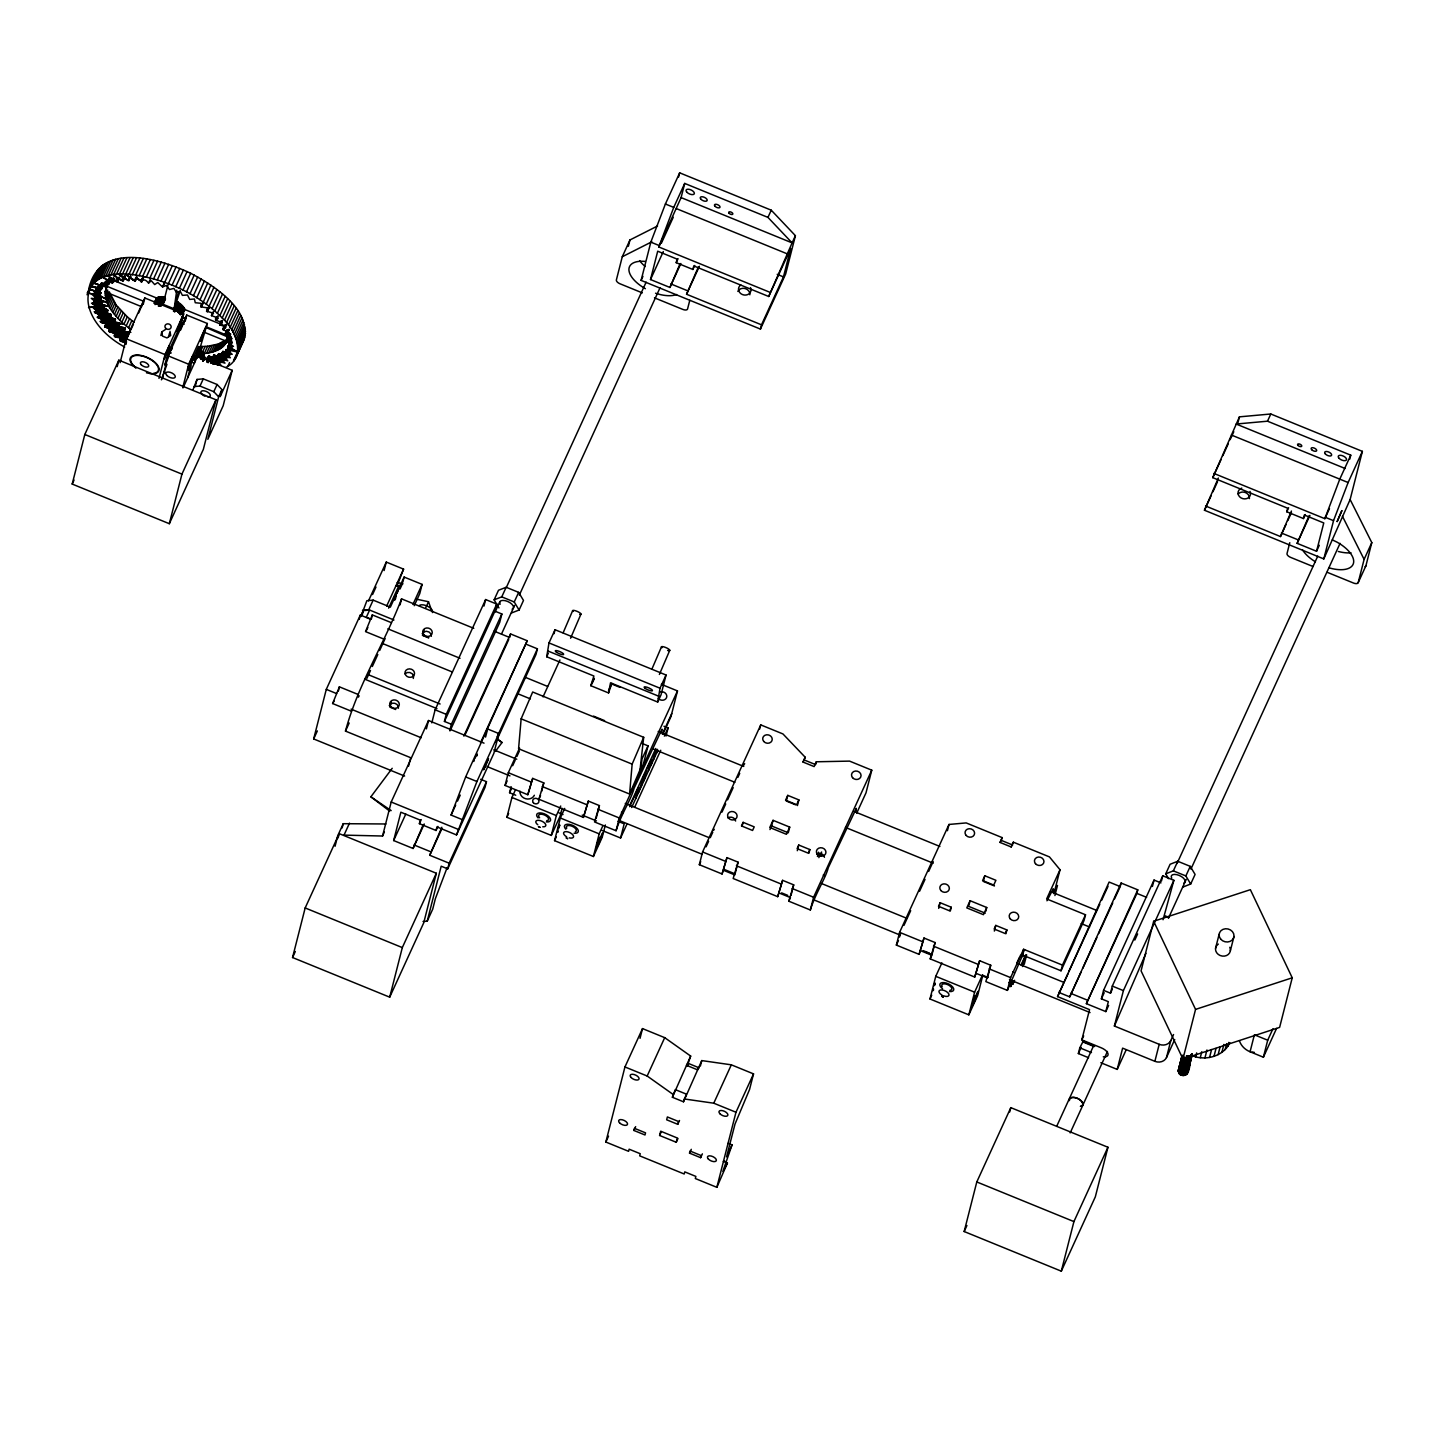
<?xml version="1.0" encoding="UTF-8"?>
<svg xmlns="http://www.w3.org/2000/svg" width="1444" height="1444" viewBox="0 0 1444 1444"><rect width="100%" height="100%" fill="white"/><g stroke="black" fill="none" stroke-linecap="round" stroke-linejoin="round"><path stroke-width="1.5" d="M133.155 279.865C136.693 281.165 135.664 275.497 141.801 281.815L143.75 277.049M133.444 324.178L130.971 329.575C117.108 319.665 95.34 298.06 110.61 280.93M181.782 317.066L181.33 321.452M205.914 327.427L228.116 337.174L228.296 333.889M225.932 367.39C246.924 357.119 235.823 329.683 222.214 317.987C200.878 296.327 172.305 282.356 142.667 276.382C73.03 261.111 73.121 318.853 124.689 347.047M240.354 345.567C258.422 313.583 214.867 286.038 190.662 273.277C160.031 258.765 99.094 240.3 88.734 289.233L99.058 291.959L101.062 287.771M138.299 279.288C142.83 283.186 143.136 276.345 148.57 283.078L150.663 278.475M126.025 344.376L126.296 342.535M648.031 745.862L642.977 765.681L639.692 772.883L643.681 737.306L532.674 692.001L521.14 718.841L518.577 748.75L629.584 794.038L641.118 767.215L641.984 759.039L648.031 745.862L641.858 743.335M629.584 794.038L632.147 764.129L643.681 737.306M228.116 337.174L228.278 335.55M590.795 685.701L593.881 676.009L546.698 656.767L548.991 642.923L555.038 629.728L666.045 675.016L661.009 694.853L657.706 702.055L610.523 682.795L608.556 692.939L590.795 685.701L594.098 678.499M657.706 702.055L660.016 688.21L666.045 675.016M105.213 292.085L108.408 282.374M1070.184 1132.89L1082.892 1105.165C1084.119 1099.299 1069.589 1093.469 1069.372 1100.635M176.782 290.136L174.146 308.835L163.046 304.305L167.991 284.847M99.943 288.042L101.08 288.764L96.604 298.764L91.261 298.33L96.495 302.626L91.514 303.204L97.127 306.706L88.517 307.518L93.21 306.958M130.862 332.409L125.772 331.777L121.386 341.362L126.494 341.975L120.592 341.289L120.051 339.394L125.195 328.203L119.094 327.084L118.679 325.622M1023.2 954.701L1022.839 956.614M339.304 687.994L339.394 686.839L332.607 703.535L351.397 711.206M372.227 616.065L372.317 614.909L365.549 631.624L384.321 639.277M477.278 754.4L476.881 755.952M661.821 731.458L662.02 729.148L634.042 788.352C631.317 799.218 621.227 813.965 616.083 830.733L594.531 821.943L599.422 805.608L588.322 801.077L583.43 817.412L538.901 799.254L543.792 782.901L532.692 778.388L527.8 794.723L505.075 785.446L508.306 772.702L519.569 748.1M856.075 810.716L856.274 808.387L828.314 867.609C825.571 878.475 815.499 893.204 810.337 909.991L788.803 901.2L793.695 884.865L782.594 880.335L777.702 896.67L733.173 878.512L738.064 862.158L726.964 857.628L722.072 873.981L699.329 864.703L702.578 851.96L760.753 724.888L782.955 733.949L805.211 757.252L803.026 762.053L814.127 766.583L816.311 761.782L849.559 761.114L871.761 770.175L866.003 792.846L856.707 813.134M933.925 985.674L934.9 982.822M1053.109 891.11L1053.308 888.782L1046.954 900.785M1184.712 1058.651L1181.138 1075.148C1192.13 1078.018 1188.683 1059.3 1192.365 1054.066M1186.571 1055.69L1182.275 1075.509L1187.401 1055.925M1183.755 1057.929L1180.109 1074.553L1181.138 1075.148L1185.65 1057.748M1187.78 1055.943L1183.484 1075.618L1188.647 1055.979M1189.008 1055.943L1184.64 1075.437L1189.459 1057.17M1183.033 1057.008L1179.261 1073.74L1180.109 1074.553L1184.585 1057.152M1190.163 1055.636L1185.704 1075.022L1191.065 1054.661M1191.174 1055.095L1186.607 1074.372L1191.932 1053.939M1183.159 1058.506L1179.261 1073.74L1178.268 1070.708L1181.661 1058.163M1191.986 1055.51L1187.69 1072.567L1191.607 1053.958M1191.986 1054.319L1187.275 1073.542L1192.221 1054.445M162.342 378.635L168.1 355.838L186.745 315.081L207.358 323.492L197.575 356.181L183.117 387.75M72.2 484.065L84.817 434.482L118.841 360.17L215.968 399.789L203.351 449.373L169.327 523.703L72.2 484.065L74.041 480.058M117.199 366.632L118.841 360.17M120.105 362.679L126.188 338.744L165.031 354.592L158.984 378.4M125.411 343.275L126.133 340.441M129.924 332.138L130.465 330.026L125.141 341.524M138.75 312.879L143.1 302.446L142.559 304.576M143.227 304.359L144.851 297.987L183.695 313.835L181.041 324.322L167.865 353.094L164.796 365.133L166.547 361.289M160.88 335.513L161.8 331.885L165.537 329.467M178.533 291.544L174.146 308.835L180.175 290.822M168.605 336.723L169.526 333.095M167.305 360.386L168.027 357.552M161.421 379.826L166.963 364.285M171.836 349.231L172.377 347.12L168.569 355.423M181.944 318.294L176.89 331.56L182.034 317.969M180.662 329.972L184.994 319.539L184.453 321.669M185.247 321.037L186.745 315.081M182.756 387.624L188.695 364.249L207.358 323.492M187.702 377.768L192.016 360.765L198.604 346.38L194.29 363.383L190.644 361.469M192.828 390.169L197.016 379.429L203.297 378.87L217.105 384.501L221.925 389.591L220.12 396.685L232.195 370.314L197.575 356.181M195.211 386.523L197.016 379.429M169.327 523.703L181.944 474.119L215.968 399.789M221.6 354.827L218.983 353.636L214.578 363.22L218.152 364.809L224.055 352.21L218.351 364.881L221.022 365.404L218.549 361.343L224.975 363.148L221.907 359.069L227.791 360.856L224.307 356.686L230.39 357.787L226.329 353.636L232.213 354.322L227.629 350.26L230.39 344.105L228.26 350.134M221.925 389.591L218.64 396.793L207.828 439.283L223.188 405.728L232.195 370.314M404.609 776.06L313.673 738.949L326.29 689.366L360.314 615.054L370.657 619.259M359.231 619.368L360.314 615.054M360.874 616.624L366.884 600.704L373.148 600.126L390.349 607.148L404.121 577.058L422.099 584.387L419.753 593.664L414.229 605.704M362.282 614.819L363.346 610.631L369.61 610.072L366.325 617.256L370.368 618.916M384.104 570.561L386.27 562.077L403.58 569.135L396.974 586.065M408.544 766.204L410.692 757.721L345.477 731.097C357.841 684.745 384.411 643.681 401.558 598.863L473.758 628.321M292.554 957.534L305.171 907.951L339.214 833.639L436.341 873.259L423.724 922.842L389.7 997.172L292.554 957.534L295.316 951.506M395.403 599.116L396.324 595.488M335.062 846.256L337.752 835.697L343.239 823.694L385.891 823.982M402.84 582.131L404.121 577.058M338.113 837.953L339.214 833.639M342.156 827.917L343.239 823.694M400.042 604.856L401.558 598.863M391.252 701.766L389.898 707.127L395.71 709.509M428.651 637.58L422.821 635.216L424.193 629.855M349.502 823.134L344.015 835.119L382.552 836.022L391.198 802.016L428.525 720.502L484.029 743.155M424.265 824.019L413.074 848.476L393.652 840.552L400.854 812.214L420.276 820.138L419.392 823.676L436.034 830.481L437.893 826.401M426.395 728.859L428.525 720.502M431.81 722.884L435.131 709.816L485.635 599.549L496.736 604.079L494.931 611.155L444.427 721.44L451.376 724.274L449.752 730.646M444.427 721.44L446.232 714.347L496.736 604.079M413.074 848.476L423.309 824.56M483.975 606.065L485.635 599.549M389.7 997.172L402.316 947.589L436.341 873.259M423.038 921.525L427.225 921.146L441.196 866.201L447.712 868.855L449.156 863.187L429.734 855.263L441.828 827.268M436.034 830.481L436.936 826.925L456.503 834.921L493.83 753.407L498.866 733.57L487.621 728.985M494.931 611.155L501.862 613.989L499.696 622.49L450.149 730.718M456.503 834.921L476.917 781.511L498.866 733.57M462.333 819.65L451.088 815.066L465.672 776.926L527.222 640.739L510.562 633.952L509.66 637.49L494.119 631.154M485.563 737.072L487.115 731.007M480.653 779.309L486.466 781.673L485.04 787.341L447.712 868.855M657.562 225.986L629.963 239.957L622.274 256.743L616.371 279.955A4.513 2.166 24.6 0 0 619.999 283.782L642.309 292.879M628.357 246.292L629.963 239.957M526.32 644.295L537.421 648.825L535.977 654.493L495.779 742.306M515.725 795.229L509.57 792.72L511.104 786.637M641.1 280.389L650.829 242.141L665.395 204.001L679.673 172.829L771.258 210.192L795.409 235.679L785.68 273.945L760.428 329.088L641.1 280.389L642.941 276.364M562.095 808.315L560.073 816.239L551.301 835.426L506.898 817.304L511.934 797.467L515.454 789.796M554.027 633.699L555.038 629.728M680.9 263.494L669.926 287.464L650.504 279.54L657.706 251.202L677.128 259.126L676.225 262.682L692.885 269.468L694.708 265.479M769.796 292.248L658.789 246.96L673.734 207.394L684.709 183.424L767.955 217.394L792.106 242.881L768.713 296.489L693.788 265.931L692.885 269.468M678.608 177.016L679.673 172.829M532.692 778.388L527.8 794.723M658.789 246.96L681.099 197.593L684.709 183.424M541.626 791.402L543.792 782.901M669.926 287.464L679.98 263.945M760.428 329.088L761.511 324.828L686.568 294.251L698.463 266.743M551.301 835.426L556.337 815.589L560.723 806.005M689.781 300.316L687.561 308.998A4.513 2.166 24.6 0 1 682.868 309.431L654.475 297.843M605.343 824.975L602.184 837.339L593.412 856.509L554.55 840.661L560.326 817.99L564.712 808.405M588.322 801.077L583.43 817.412M596.173 818.351L599.422 805.608M593.412 856.509L599.17 833.856L602.689 826.167M616.083 830.733L619.314 817.99L677.489 690.918L661.352 684.33M602.076 830.462L620.577 838.007L624.187 823.838L618.014 821.329M635.703 798.658L638.591 787.323L629.728 806.691M638.447 792.666L644.078 775.338L641.19 786.673M643.934 780.681L646.822 769.345L651.208 759.761L648.32 771.096M651.063 765.103L655.793 749.761M653.807 759.111L656.226 749.653M656.551 753.118L657.525 749.328M666.027 736.025L668.085 727.938L663.969 726.26M677.489 690.918L670.973 716.603L662.995 734.039M761.511 324.828L783.46 276.887L790.662 248.548L768.713 296.489M723.318 1161.391L727.415 1163.052L716.856 1187.329L695.322 1178.539L695.864 1176.409L684.763 1171.878L684.221 1174.008L639.692 1155.85L640.233 1153.72L629.133 1149.189L628.591 1151.319L605.848 1142.042L624.945 1066.954L642.508 1028.597L664.709 1037.658L690.665 1056.069L687.236 1066.015L687.94 1063.253L699.04 1067.784L697.542 1069.823L686.442 1065.293L687.94 1063.253M640.035 1038.344L642.508 1028.597M633.898 1130.453L634.439 1128.324L645.54 1132.854L644.999 1134.984L633.898 1130.453L635.649 1126.627M722.072 873.981L726.964 857.628M759.706 729.003L760.753 724.888M659.601 1135.471L660.684 1131.212L677.326 1138.016L676.243 1142.258L659.601 1135.471L661.352 1131.627M672.381 1097.259L675.305 1089.624L686.405 1094.155L683.481 1101.79L672.381 1097.259L690.665 1056.069M742.162 826.112L743.118 822.34L754.219 826.87L752.577 830.462L741.476 825.932L743.118 822.34M738.064 862.158L734.816 874.92L723.715 870.389M677.759 1124.316L678.481 1121.483L667.381 1116.952L666.659 1119.786L677.759 1124.316L679.51 1120.472M683.481 1101.79L701.766 1060.582L731.332 1064.824L753.533 1073.885L749.562 1089.462L735.014 1124.046L726.567 1156.879L732.054 1144.893L728.137 1143.287M700.358 1066.123L701.766 1060.582M771.619 825.986L773.045 820.318L789.706 827.105L788.262 832.773L771.619 825.986L769.959 829.578M689.528 1153.142L690.07 1151.03L701.17 1155.561L700.629 1157.673L689.528 1153.142L691.279 1149.316M797.431 805.572L798.875 799.904L787.774 795.373L786.33 801.041L795.572 804.813M777.702 896.67L782.594 880.335M816.311 761.782L815.607 764.616L804.488 760.086M797.305 850.697L798.749 845.029L809.849 849.559L808.893 853.332M716.856 1187.329L735.971 1112.241L753.533 1073.885M790.987 895.479L793.695 884.865M732.054 1144.893L722.866 1171.355L727.415 1163.052M817.43 856.472L818.513 852.213M818.892 857.646L819.975 853.386M820.517 856.238L821.6 851.996M810.337 909.991L813.586 897.247L871.761 770.175M932.391 953.166L935.098 942.553L923.998 938.022L919.106 954.358L896.363 945.098L899.612 932.337L948.997 824.452L966.18 822.918L1002.244 837.646L1000.06 842.43L1011.161 846.96L1013.345 842.177L1049.427 856.888L1060.022 869.739L1054.192 892.627M947.426 830.697L948.997 824.452M919.106 954.358L923.998 938.022M938.708 908.384L940.152 902.717L951.253 907.247L950.296 911.02M976.379 973.473L987.479 977.985L990.728 965.242L979.628 960.711L974.736 977.065L930.207 958.888L935.098 942.553M982.859 975.061L977.624 995.656L968.834 1014.843L929.99 998.995L935.748 976.324L941.903 962.895M985.783 911.272L986.739 907.5L970.079 900.695L968.653 906.363L985.295 913.168M984.808 875.768L982.606 880.551L993.707 885.082L995.909 880.298L984.808 875.768L983.364 881.436L994.465 885.966M974.736 977.065L979.628 960.711M968.834 1014.843L974.61 992.172L982.516 974.917M994.338 931.073L995.782 925.405L1006.883 929.936L1005.926 933.726M990.728 965.242L985.837 981.595L1007.37 990.385L1023.002 954.213M1007.37 990.385L1010.619 977.624L1023.597 949.268L1062.459 965.115L1061.015 970.783L1022.171 954.935L1023.597 949.268M1011.666 982.913L1010.71 986.685L1012.461 982.859M1008.742 982.48L1012.858 984.158L1013.58 981.324M1022.46 966.541L1024.392 958.996L1021.72 964.791M1024.247 964.321L1026.648 954.881M964.177 1231.533L976.794 1181.95L1010.818 1107.638L1107.945 1147.258L1095.328 1196.841L1061.304 1271.171L964.177 1231.533L966.92 1225.505M1054.914 895.551L1057.477 885.425L1053.741 893.601M1009.717 1111.952L1010.818 1107.638M1103.288 1056.809A8.411 4.043 24.6 0 0 1108.035 1053.813A8.411 4.043 24.6 0 0 1101.285 1047.821L1081.827 1039.879L1089.534 1009.645L1057.549 996.595L1109.118 882.049L1120.219 886.58L1114.606 898.836M1060.022 869.739L1046.647 898.926L1085.509 914.774L1084.065 920.442L1061.015 970.783M1058.632 992.335L1069.733 996.865L1121.122 883.042L1137.764 889.829L1136.879 893.385L1086.375 1003.67L1105.815 1011.594L1108.613 1005.457M1305.268 514.569L1303.445 518.558L1286.784 511.772L1287.687 508.216L1212.761 477.657L1239.439 416.847L1270.792 413.995L1362.378 451.358L1350.122 499.534L1323.805 558.918L1204.458 510.237L1218.357 478.018M1086.375 1003.67L1137.764 889.829M1237.815 423.218L1239.439 416.847M1120.219 886.58L1121.122 883.042M1088.577 1057.73L1078.361 1053.56L1079.805 1047.821L1083.18 1041.268L1093.198 1045.348M1105.815 1011.594L1108.324 1001.667L1101.393 998.833L1103.559 990.349L1154.045 880.064L1160.976 882.88M1103.559 990.349L1110.49 993.165L1112.295 986.09L1162.781 875.804L1173.882 880.335L1163.052 919.738M1173.557 1034.536L1170.813 1040.528A9.025 7.888 14.3 0 1 1159.207 1044.319L1114.389 1026.034L1123.396 990.62L1173.882 880.335M1152.42 886.436L1154.045 880.064M1061.304 1271.171L1073.921 1221.588L1107.945 1147.258M1161.427 881.111L1162.781 875.804M1153.666 921.272L1141.067 970.855L1182.943 1058.975L1279.619 1027.388L1292.236 977.805L1250.36 889.684L1153.666 921.272L1195.56 1009.392L1182.943 1058.975M1100.851 1062.73L1117.205 1069.408L1122.62 1048.145L1154.875 1061.322A9.025 7.888 14.3 0 0 1166.499 1057.513L1174.73 1039.536M1205.541 505.978L1280.485 536.554L1291.441 511.032M1154.875 1061.322L1159.207 1044.319M1289.781 542.691L1287.019 553.557A4.513 2.166 24.6 0 0 1290.629 557.384L1312.939 566.481M1166.499 1057.513L1170.813 1040.528M1319.293 545.272L1316.549 551.265L1297.127 543.341L1309.004 515.833M1303.445 518.558L1304.329 515.021L1323.769 522.945L1316.549 551.265M1181.752 1057.026L1178.539 1069.679L1182.167 1055.456M1182.167 1055.402L1178.304 1071.755L1182.365 1057.062M1178.647 1072.802L1183.087 1055.365M1215.541 948.347L1219.151 934.178M1213.826 473.397L1324.852 518.685L1339.779 479.137L1350.754 455.167L1267.507 421.197L1236.154 424.031L1345.104 468.488M1229.873 1042.73C1224.061 1055.275 1208.429 1060.311 1195.632 1056.864L1196.643 1052.893M1323.805 558.918L1333.534 520.67L1348.118 482.531L1362.378 451.358M1349.725 459.21L1350.754 455.167M1200.271 1057.712L1201.769 1051.755M1230.378 950.712L1233.97 936.542M1204.946 1057.91L1206.967 1049.987M1209.567 1057.459L1211.57 1049.535M1213.989 1056.376L1216.01 1048.434M1218.122 1054.661L1220.144 1046.738M1221.877 1052.387L1223.88 1044.445M1225.126 1049.589L1226.642 1043.633M1227.815 1046.34L1228.826 1042.388M1327.144 572.275L1353.497 583.033A4.513 2.166 24.6 0 0 1358.208 582.6L1364.111 559.388L1371.8 542.601L1350.122 499.534M1358.208 582.6L1365.898 565.831L1371.8 542.601M1250.071 1051.774L1254.385 1034.788L1267.706 1040.221L1263.392 1057.207L1250.071 1051.774A18.032 15.758 14.3 0 1 1239.421 1040.763M1179.08 1068.759L1181.697 1058.596M1178.268 1070.708L1182.167 1055.997M1187.618 1070.455L1191.571 1055.492M148.57 283.078L151.295 280.768L154.689 284.576L157.739 282.537L162.504 286.959L166.403 285.425L169.489 289.522L173.93 288.403L176.421 292.464L180.265 291.291L182.413 295.37L187.485 294.991L189.705 299.395L194.417 298.998L195.265 302.735L200.987 303.294L201.113 306.904L207.124 307.825L207.322 310.027L216.907 289.54M557.962 830.282L557.564 832.376L558.232 831.473M933.402 988.599L932.986 990.692L933.672 989.79M95.105 276.057L96.423 272.465M338.311 691.08L338.907 689.348M371.252 619.151L371.83 617.418M899.486 937.066L900.551 933.997M397.064 593.412L398.562 589.242M105.683 288.908L106.675 286.183L143.118 301.056M558.467 828.82L559.803 825.336M96.531 298.258L101.08 288.764L96.676 298.348L91.893 294.359L97.47 295.208L101.152 287.157L97.614 294.811M447.135 867.591L435.366 898.691L432.713 909.16L427.225 921.146M473.758 761.493L474.354 759.977M559.46 824.506L558.521 827.448L559.64 825.318M934.521 985.458L935.225 983.671M1068.777 971.812L1099.805 904.287M106.152 287.41L106.675 286.183L105.231 291.85L141.692 306.724M177.504 329.99L176.944 331.019L182.088 319.665M227.34 340.224C223.838 349.394 213.243 352.715 204.308 353.473L207.611 346.271L218.333 344.015L224.849 340.585L221.564 347.769M563.124 632.833L572.636 610.686M570.579 638.23L580.957 614.097M651.93 669.059L661.442 646.93M659.385 674.456L669.763 650.323M120.809 337.788C104.365 337.427 130.231 322.662 113.047 321.633M106.549 282.483L104.401 286.58L102.019 285.226M474.986 758.479L475.599 757.071M935.08 983.635L934.232 985.404M227.629 350.26L230.354 344.286M109.816 280.641C109.708 287.934 97.253 278.566 104.798 286.309M102.993 308.24L107.758 310.298L103.282 319.918L97.145 317.247L100.611 315.388L94.185 311.742L98.517 310.983L102.885 301.381L99.889 299.612M110.773 260.75L103.084 277.519L112.343 282.843L114.094 278.999M100.611 315.388L104.979 305.803L100.322 303.493M124.292 277.104L122.541 280.948L113.372 275.064L121.061 258.296M105.43 325.225L111.224 314.846L105.141 312.626M98.86 295.316L106.008 299.034L109.311 291.832L116.278 305.189L127.307 316.814L124.004 324.016L119.437 323.348L115.538 333.492L108.661 331.217L115.321 319.377L109.022 317.445M140.609 281.291L142.794 277.862M208.676 356.072L206.925 359.917L208.676 356.072L213.008 358.112M213.856 355.17L211.221 360.928L213.856 355.17L218.856 357.264M214.109 363.419L218.477 353.816M226.455 350.26C239.072 350.369 226.329 350.585 229.975 342.751M230.39 347.174L228.675 347.083L224.307 356.686L230.878 342.408M97.181 295.136L87.416 292.843L97.344 270.768M103.463 284.919L101.387 289.071L90.755 285.966L98.445 269.18M87.037 294.757L94.726 277.97M92.037 284.468L99.708 267.682M101.712 285.587L93.481 283.06L101.152 266.274M95.087 281.742L102.759 264.956M96.856 280.533L104.528 263.747M98.77 279.414L106.459 262.646M100.863 278.421L108.535 261.635M96.351 288.674L94.582 292.5L97.488 294.72M99.293 291.598L97.073 289.702L98.499 284.594M97.199 289.829L98.86 285.93M94.51 296.923L96.116 292.988M97.578 290.172L99.113 286.183M94.672 297.031L96.423 293.204M94.961 297.247L98.066 290.027M101.694 288.746L99.69 286.815L101.441 282.97M95.268 297.446L101.567 283.096M95.412 297.536L101.802 283.331M92.849 303.998L94.618 300.172M95.701 297.735L100.34 287.194M93.048 304.106L94.799 300.28M95.719 298.655L100.575 287.392M105.466 276.743L113.137 259.956M93.228 304.215L102.578 284.287M94.997 301.327L100.918 288.674M101.044 288.15L102.795 284.324M95.304 301.507L100.412 289.107M101.369 288.457L102.903 284.432M94.131 304.72L99.835 291.995L98.896 291.453M103.228 284.721L101.387 289.071L103.264 285.118M94.474 304.901L99.997 292.085M94.636 305.009L100.286 292.248M103.824 285.262L105.574 281.418M117.758 281.544L119.491 277.645L117.163 281.652L107.957 276.075L115.646 259.288M94.979 305.189L100.43 292.338M105.665 281.526L103.12 286.074M98.517 310.983L93.806 308.366L100.881 293.024L99.383 291.724M103.932 286.381L105.863 281.742M94.004 308.456L99.708 295.767M104.076 286.435L106.062 281.959M94.401 308.655L100.033 295.948M104.672 286.201L106.333 282.266M94.582 308.745L100.34 296.11M94.961 308.944L100.647 296.273M107.289 282.645L108.878 278.566C105.304 281.724 109.564 288.313 109.997 280.569M96.188 306.724L100.954 296.417M110.61 275.515L118.282 258.729M95.503 309.197L101.116 296.489M107.452 282.88L109.112 278.927M95.683 309.287L101.423 296.634L96.856 306.146M107.686 283.223L109.365 279.27M96.206 309.539L101.423 296.634M94.907 312.626L100.593 299.955M107.74 284.342L109.852 279.919M95.124 312.716L100.936 300.117M95.322 312.807L101.279 300.262M108.517 284.269L109.708 280.605M95.539 312.897L101.603 300.406M95.936 313.077L101.766 300.478M96.134 313.167L101.928 300.551M105.177 293.764L106.838 290.154M96.333 313.258L102.235 300.695M96.712 313.438L102.542 300.821M96.91 313.51L102.885 301.381L98.373 310.983M105.322 295.478L107.777 290.082M113.553 277.122L112.343 282.843L103.084 277.519M97.65 313.835L102.037 304.233M105.593 297.229L108.065 291.832M112.181 282.753L113.932 278.927C115.538 287.843 103.372 276.219 107.199 282.537M112.722 282.464L114.401 278.53M116.242 274.739L123.931 257.971M112.867 282.681L114.545 278.728M98.697 314.269L103.102 304.684M98.878 314.323L103.426 304.81M97.777 317.5L103.751 304.937M97.993 317.59L103.914 304.991M99.329 315.658L104.239 305.117M98.607 317.824L104.546 305.225L109.166 306.543L112.451 299.359M106.585 300.875L109.888 293.673M99.004 317.987L104.979 305.803L100.466 315.406M99.203 318.059L104.726 305.298L109.166 306.543M130.7 276.508L128.335 280.696L119.238 274.541L126.928 257.754M99.6 318.203C100.304 303.89 114.437 307.807 103.029 319.377L107.758 310.298L106.116 310.929M99.979 318.348L104.546 308.817M98.156 310.406L102.704 300.893L107.307 302.735L110.592 295.533M100.34 318.474L104.726 308.89M119.347 277.41L117.704 281.436L119.202 277.104M100.719 318.601L105.105 309.016M105.629 309.215L101.242 318.799L106.134 309.377M108.156 304.63L111.459 297.428M101.748 318.962L106.314 309.431M122.343 274.45L130.032 257.664M102.091 319.07L106.477 309.485M102.253 319.124L106.784 309.594M101.17 322.355L107.109 309.684L101.603 322.499L100.015 321.434L103.282 319.918L107.758 310.298M101.603 322.499L107.578 310.37M101.802 322.572L107.668 310.334M102.001 322.644C104.347 309.413 116.91 311.363 106.856 324.431M102.614 322.824L107.379 313.366M124.545 277.086L122.541 280.948L124.473 275.642M102.993 322.951L107.758 313.474M122.957 280.298L124.617 276.165M137.018 277.194L135.249 281.02L125.538 274.468L133.209 257.7M103.372 323.077L107.957 313.547M110.304 308.474L113.589 301.291M123.083 280.696L124.744 276.562M103.571 323.131L108.318 313.655M123.173 280.894L124.888 276.959M103.751 323.185L108.499 313.709M104.112 323.294L108.86 313.799M104.293 323.348L109.203 313.908M104.636 323.438L109.545 313.998M104.979 323.546L109.708 314.052M105.322 323.637L110.033 314.124M111.567 310.424L114.87 303.24M105.484 323.673L110.34 314.214M105.611 325.117L104.618 327.03L110.646 314.287M128.823 274.631L136.494 257.844M104.834 327.102L111.224 314.846L106.748 324.485M105.051 327.156L111.062 314.936M105.268 327.228L111.134 314.882M105.484 327.283L110.683 317.915L114.834 318.871L110.953 328.961M112.975 312.373L116.278 305.189M106.098 327.445L110.881 317.969L109.87 317.698M106.495 327.553L111.26 318.077M128.949 280.335L130.592 275.822L129.021 280.714M106.694 327.608L111.459 318.113M107.073 327.716L111.838 318.221M107.452 327.806L112.199 318.312M107.632 327.842L112.379 318.348M132.18 274.883L139.869 258.097M107.993 327.932L112.921 318.474M114.509 314.341L117.812 307.139M108.174 327.968L113.083 318.51M113.246 318.546L108.517 328.059M113.589 318.619C99.149 348.852 125.556 299.883 110.863 329.015M109.509 328.275L113.914 318.691M109.672 328.311L114.22 318.745M108.715 331.127L114.527 318.817L109.419 330.279M109.997 329.719L115.249 319.431L109.365 331.903M116.188 316.29L119.473 309.106M109.798 331.994L114.184 322.409M135.61 275.262L143.299 258.476M114.383 322.463L109.997 332.048L114.798 322.553M110.809 332.228L115.394 322.68M136.169 277.031L134.292 280.768M111.206 332.3L115.791 322.752M117.957 318.24L121.26 311.056M135.249 280.93L137 277.086M111.766 332.409L116.17 322.824M112.145 332.481L116.531 322.896M112.325 332.517L116.892 322.969M112.668 332.571L117.415 323.059M113.011 332.643L117.578 323.077M139.111 275.768L146.801 258.981M113.354 332.698L118.065 323.167M118.227 323.185L113.679 332.752L118.39 323.203M119.87 320.189L123.155 312.987M114.455 332.86L118.841 323.275M114.762 332.896L119.148 323.312M113.968 335.892L119.708 324.16M119.942 323.907L114.816 334.376M114.708 336.669L119.094 327.084M114.924 336.705L119.31 327.12M121.874 322.12L125.177 314.918M142.667 276.382L150.356 259.595M115.538 336.795C115.159 324.214 132.704 323.943 120.177 337.3L125.195 328.203L119.726 340.64M142.685 277.753L140.916 281.598L142.721 277.789M115.737 336.831L120.303 327.283M120.502 327.301L116.116 336.885L120.7 327.337M116.675 336.975L121.26 327.409M117.054 337.012L121.44 327.427M117.397 337.066L121.801 327.481M117.578 337.084L122.126 327.517M118.083 337.138L122.469 327.553M118.246 337.156L122.632 327.571M118.57 337.192L123.119 327.608M146.277 277.104L153.948 260.317M118.895 337.21L123.426 327.644M119.184 337.246L123.733 327.662M119.491 337.264L124.292 327.698M119.906 337.282L124.437 327.716L120.051 337.3M119.978 339.593L125.195 328.203M126.224 325.893L129.527 318.709L127.307 316.814M120.592 341.289L125.195 331.723L130.213 331.921M149.923 277.934L157.595 261.147M121.765 341.398L126.151 331.813M122.126 341.416L126.512 331.831M122.307 341.434L126.693 331.849L122.487 341.452L126.494 341.975M128.552 327.752L131.855 320.55L129.527 318.709M122.83 341.47L127.216 331.885M123.173 341.488L127.722 331.903M123.498 341.506L128.047 331.921M123.985 341.524L128.372 331.921M124.13 341.524L128.678 331.94M124.581 341.524L129.112 331.94M124.87 341.524L144.851 297.987M153.587 278.873L161.277 262.104M125.556 341.524L129.058 333.853M157.288 279.937L164.959 263.151M160.988 281.093L168.677 264.306M154.075 303.384L156.692 297.897L165.302 296.923L161.042 306.236M154.995 301.615L156.692 297.897M154.526 303.258L157.089 297.663M154.959 303.041L157.504 297.464M164.435 282.934L162.612 286.833L164.562 282.807M164.688 282.356L172.377 265.57M155.41 302.861L157.956 297.283M155.031 304.576L158.443 297.121M155.555 304.431L158.966 296.977M156.078 304.323L159.49 296.868M156.656 304.233L160.067 296.778M157.234 304.161L160.645 296.706M157.847 304.124L161.259 296.67M158.479 304.106L161.89 296.652M168.388 283.71L176.078 266.923M158.28 305.966L162.54 296.652M158.948 306.002L163.208 296.688M159.634 306.056L163.894 296.742M160.32 306.128L164.598 296.814M162.612 304.503L165.176 298.908M163.046 304.305L165.518 298.908M172.089 285.154L179.778 268.385M175.753 286.706L183.442 269.92M179.381 288.349L187.07 271.562M182.973 290.063L190.662 273.277M173.442 311.128L177.431 301.634L184.976 309.594L225.481 326.109M174.092 311.561L177.702 301.814M174.724 311.994L178.352 302.247M176.168 310.586L179.579 303.15M176.764 311.056L180.157 303.601M177.305 311.525L180.717 304.07M186.511 291.85L194.2 275.082M177.847 312.012L181.258 304.558M178.352 312.482L181.763 305.045M178.821 312.969L182.233 305.514M179.273 313.456L182.684 306.002M179.688 313.944L183.099 306.507M180.067 314.431L183.478 306.994M180.428 314.918L183.839 307.482M189.994 293.728L197.684 276.959M181.583 313.547L184.146 307.969M181.872 314.034L184.435 308.438M182.125 314.521L184.688 308.926M182.341 314.991L184.904 309.395M165.031 354.592L183.695 313.835M179.471 324.142L182.106 318.402M176.691 331.326L182.143 318.835M193.424 295.677L201.095 278.891M196.763 297.699L204.452 280.912M200.012 299.774L207.701 282.988M201.185 306.76L210.878 285.118M206.257 304.088L213.947 287.302M218.062 316.037L215.896 320.117L218.387 318.131L211.492 315.604L213.495 313.204L206.564 311.182L209.037 306.272M207.142 311.687L208.911 307.861M207.304 311.705L209.055 307.861M212.069 308.583L219.759 291.814M211.582 315.55L213.405 311.669M214.813 310.893L222.484 294.125M196.853 352.751C201.889 339.484 202.539 352.625 197.142 358.022M197.106 352.823L199.741 347.065M197.359 352.914L199.994 347.156M196.745 354.917L200.265 347.246M197.016 355.007L200.535 347.336M197.305 355.098L200.806 347.426M197.593 355.224L201.095 347.553M198.261 354.574L201.528 348.04M217.412 313.24L225.102 296.453M198.117 356.758L202.647 346.524L207.611 346.271M198.261 356.83C198.351 346.145 209.434 353.69 201.42 359.141M199.452 355.043L201.203 351.199M199.795 355.206L201.384 351.271M217.665 316.272C209.542 322.517 227.195 320.604 220.715 324.196M199.976 355.278L201.727 351.452M200.373 355.477L201.925 351.542M199.687 357.516L202.322 351.758M199.904 357.625L205.156 346.452M200.12 357.751L202.756 351.993M200.337 357.877L202.972 352.119M219.885 315.604L227.574 298.818M200.806 358.166L203.207 352.264M201.041 358.311L203.676 352.571M201.005 359.213L203.929 352.715M201.221 359.177L204.182 352.896M202.503 360.675C205.644 359.574 203.333 354.466 203.315 357.462M202.774 360.856L204.254 356.83M222.214 317.987L229.903 301.2M203.062 361.036L204.525 357.011M206.654 353.202L209.958 346.018M220.427 324.34L221.528 320.785L219.668 324.647L225.95 327.138L223.134 329.701L229.361 332.68L225.228 333.654L231.257 336.759L226.997 338.004L227.899 338.835M203.189 361.144L204.669 357.119M221.582 321.037L219.668 324.647L221.997 320.586M220.048 325.171L222.376 320.424L220.228 325.225M208.911 352.841L212.196 345.657M224.416 320.369L232.087 303.583M207.07 360.206L208.748 356.181L209.236 357.408M207.232 360.603L209.308 356L207.304 359.863M211.059 352.39L214.362 345.206M206.961 361.921L209.452 356.09M207.088 362.011L209.723 356.253M210.156 356.524L207.521 362.263L210.319 356.614M224.777 325.297L222.809 329.196L224.686 325.55M207.99 362.534L210.607 356.776M223.242 329.07L225.102 325.207M208.135 362.625L210.77 356.867M213.098 351.849L216.401 344.647M223.441 329.015L225.535 325.08M226.455 322.77L234.127 306.002M209.344 360.892L211.095 357.065L209.669 361.072M224 328.853L225.86 324.972M224.343 328.745L226.329 324.828M209.831 361.162L211.582 357.336M211.763 357.426L210.174 361.361L212.106 357.625M215.03 351.217L218.333 344.015M210.698 361.65L212.467 357.823M210.896 361.758L213.983 355.386L214.452 356.217M193.731 386.631L199.994 386.053L203.297 378.87M210.914 362.733L214.416 355.062L210.463 362.823M211.203 362.877L214.56 355.134M216.853 350.477L220.138 343.293M228.332 325.171L236.022 308.402M211.492 363.04L215.012 355.368M211.636 363.112L215.156 355.441M211.961 363.274L215.463 355.603M225.372 333.636L227.358 329.773M212.268 363.437L215.625 355.693M218.549 349.665L221.834 342.463M225.842 333.564L227.719 329.719M212.43 363.527L215.95 355.856M226.094 333.528L228.08 329.647M212.773 363.689L216.113 355.946M226.582 333.438L228.459 329.575M216.456 356.108L213.098 363.87L216.799 356.289M226.834 333.383L228.838 329.485M220.12 348.762L223.405 341.56M227.213 333.293L229.109 329.431M213.459 364.032L216.961 356.361M227.484 333.239L229.235 329.412M230.065 327.571L237.755 310.803M214.687 362.3L217.322 356.542M214.398 363.816L219.019 354.538M214.542 364.014L219.127 353.708L214.578 363.22M215.355 363.581L219.596 353.924M222.863 346.704L226.166 339.502M215.517 363.653L219.741 353.997M229 334.16L226.997 338.004L228.802 334.358M215.679 363.726L220.066 354.141M224.037 345.549L226.509 340.17M216.004 363.888L220.228 354.213M227.629 337.968L229.65 334.124M216.329 364.032L220.733 354.448M225.083 344.34L226.726 340.73M228.17 337.932L230.047 334.087M231.636 329.972L239.307 313.186M225.968 343.04L227.629 339.43M228.567 337.896L230.318 334.051M221.419 354.755L216.69 364.177L221.076 354.592M228.712 337.878L230.751 334.015M218.243 361.686C233.874 327.553 205.048 390.367 223.116 351.831C215.427 376.703 218.531 346.849 226.004 352.95M217.593 364.574L223.26 351.903M217.954 364.718L223.73 352.083M227.737 349.863L237.664 352.065L228.242 346.596L233.459 346.398L228.062 342.643L230.011 338.365M230.3 338.365L227.971 342.174M233.025 332.337L240.715 315.55M228.134 342.192L230.715 338.383M220.011 361.939L224.398 352.354M228.82 342.21L231.004 338.383M220.517 362.137L226.293 349.466M229.091 342.21L231.293 338.383M221.762 359.538L226.455 349.52M229.542 342.21L231.6 338.365M220.878 362.263L226.762 349.628M231.888 338.365L228.387 346.163L229.975 342.499M221.239 362.408L227.087 349.755M228.513 346.759C232.105 341.434 234.199 341.344 227.592 338.69M221.419 362.462L227.412 349.863M234.253 334.683L241.942 317.915M223.188 359.502L231.166 342.427M231.473 342.463L223.513 359.61L231.798 342.481M225.21 357.48L232.123 342.499M224.217 359.845L230.733 346.235M226.004 356.776L230.083 347.751M235.3 337.012L242.989 320.225M226.347 356.867L229.704 349.773M226.69 356.957L231.545 346.343M227.051 357.047L228.802 353.202M229.957 350.206L232.033 346.398M225.733 360.296L232.051 346.416M228.964 353.816L230.715 349.971M236.184 339.304L243.874 322.517M228.748 357.444L230.499 353.599M218.64 396.793L213.802 391.703L217.105 384.501M236.888 341.56L244.559 324.774M237.412 343.762L245.083 326.994M227.863 366.289L229.56 362.552M237.737 345.928L245.426 329.142M237.899 348.04L245.588 331.254M237.881 350.08L245.57 333.293M233.531 360.495L245.354 335.279M233.946 360.856L241.635 344.069M235.047 359.267L244.975 337.192M235.968 357.589L244.397 339.033M360.874 616.028L363.346 610.631M368.491 600.884L386.27 562.077M372.552 594.549L375.981 587.04M362.48 610.289L368.762 609.711L373.148 600.126M313.673 738.949L317.355 730.917M386.649 606.101L403.58 569.135M388.617 608.141L398.706 586.083L402.407 583.809L400.024 589.008M366.83 678.481L370.494 670.503M372.317 666.496L377.805 654.511M379.646 650.522L385.133 638.537M345.477 731.097L349.177 723.011M412.93 604.458L422.099 584.387M425.818 607.617L428.507 601.733L416.215 599.116M382.552 836.022L384.375 832.015M498.956 607.906L494.119 599.838L498.505 590.253L506.158 587.275L518.649 592.365L523.486 600.433L519.082 610.036L511.447 612.996M661.37 243.224L673.265 217.25M494.119 599.838L501.754 596.859L506.158 587.275M495.13 611.985L499.823 601.751M506.375 587.401L646.136 282.14M393.652 840.552L405.782 814.055M650.504 279.54L663.301 251.563M451.376 724.274L501.862 613.989M519.082 610.036L514.244 601.967L518.649 592.365M501.501 634.042L514.624 605.361M519.317 595.127L660.016 287.807M419.392 823.676L421.251 819.614M676.225 262.682L678.066 258.675M463.813 736.061L510.562 633.952M464.787 735.519L508.739 639.53M480.473 742.866L527.222 640.739M429.734 855.263L441.864 828.766M686.568 294.251L699.383 266.292M451.088 815.066L455.672 805.084M457.495 801.095L460.239 795.102M497.223 736.639L537.421 648.825M449.156 863.187L486.466 781.673M546.698 656.767L548.341 653.157M543.034 696.874L559.911 659.98M512.656 765.735L515.183 760.23M516.862 756.548L519.371 751.042M505.075 785.446L507.151 780.897M767.955 217.394L771.258 210.192M509.57 792.72L511.429 788.641M506.898 817.304L508.649 813.477M795.409 235.679L792.106 242.881L681.099 197.593M538.901 799.254L540.543 795.662M591.896 683.806L594.368 678.409M608.538 690.593L611.841 683.391L608.556 692.939M554.55 840.661L556.319 836.834M629.656 805.59L655.811 748.461M662.345 734.184L671.731 713.589M631.66 807.521L657.814 750.375M664.348 736.097L668.085 727.938M620.577 838.007L627.111 823.712M634.584 807.395L660.738 750.266M706.08 846.816L708.607 841.311M710.286 837.646L712.813 832.141M721.964 812.124L725.7 803.965M727.577 799.886L733.173 787.63M737.848 777.432L739.725 773.352M699.329 864.703L700.719 861.671M605.848 1142.042L608.538 1136.157M673.103 1094.426L647.165 1076.015L664.709 1037.658M773.045 820.318L769.76 827.502L786.42 834.307L789.706 827.105M787.774 795.373L785.572 800.175L796.673 804.705L798.875 799.904M803.026 762.053L805.211 757.252M798.749 845.029L797.106 848.621L808.207 853.151L809.849 849.559M676.243 1142.258L678.012 1138.432M788.803 901.2L790.446 897.608L779.345 893.078M684.203 1098.956L713.769 1103.198L731.332 1064.824M700.629 1157.673L702.38 1153.846M903.962 925.369L910.677 910.677M919.593 891.201L925.026 879.36M928.636 871.454L933.167 861.581M896.363 945.098L898.457 940.531M940.152 902.717L938.51 906.309L949.611 910.839L951.253 907.247M930.207 958.888L931.849 955.296L920.749 950.766M970.079 900.695L966.794 907.897L983.454 914.684L986.739 907.5M1000.06 842.43L1002.244 837.646M929.99 998.995L931.741 995.151M1011.161 846.96L1013.345 842.177M995.782 925.405L994.14 929.015L1005.241 933.546L1006.883 929.936M1212.761 477.657L1220.992 459.679M1222.815 455.672L1228.303 443.687M1230.126 439.698L1233.79 431.702M1204.458 510.237L1211.011 495.942M1212.888 491.863L1217.563 481.646M1016.937 962.751L1019.464 957.246M1022.171 954.935L1024.572 949.665M1267.507 421.197L1270.792 413.995M1021.052 965.007L1025.727 954.809M1012.858 984.158L1014.627 980.296M1062.459 965.115L1085.509 914.774M1057.549 996.595L1067.982 973.816M1101.628 900.298L1108.035 886.309M1286.784 511.772L1288.608 507.765M1069.733 996.865L1080.942 972.354M1082.819 968.274L1096.844 937.643M1098.722 933.564L1112.746 902.915M1280.485 536.554L1285.972 524.569M1287.795 520.562L1291.459 512.584M1297.127 543.341L1309.925 515.382M1081.827 1039.879L1083.668 1035.889M1101.393 998.833L1104.191 992.714M1078.361 1053.56L1081.159 1047.423M1324.852 518.685L1329.473 508.595M1110.49 993.165L1112.367 989.086M1134.803 940.08L1137.601 933.943M1168.629 878.674L1165.723 873.837L1170.109 864.252L1177.763 861.274L1190.253 866.364L1195.091 874.432L1190.686 884.017L1183.051 886.995M1165.723 873.837L1173.358 870.858L1177.763 861.274M1056.665 1126.356L1093.577 1045.799M1177.059 863.458L1317.758 556.139M1145.94 953.329L1114.389 1026.034M1190.686 884.017L1185.849 875.948L1190.253 866.364M1081.069 1106.284L1083.054 1104.714L1107.44 1051.449M1168.413 918.294L1186.246 879.36M1190.921 869.107L1340.068 543.359M1117.205 1069.408L1126.176 1049.824M1267.706 1040.221L1272.976 1028.706M1263.392 1057.207L1276.55 1028.453M102.704 300.893L98.3 310.478L102.885 301.381M202.882 303.041L201.113 306.904L203.117 303.276M206.564 311.182L208.55 307.554M211.492 315.604L213.459 311.976M219.668 324.647L221.419 320.821M100.719 292.5L96.459 302.157L100.466 293.006M225.228 333.654L227.087 330.008M230.137 342.21L228.224 346.145L230.444 342.192M99.058 291.959L100.918 287.988M224.307 356.686L228.964 346.777M104.239 286.508L106.314 282.627M124.202 277.049C125.068 285.948 113.336 272.898 117.56 281.147M110.285 328.42L114.834 318.871M228.242 346.596L230.047 342.788M367.859 627.508L366.343 630.541M101.585 288.656L103.39 284.865M102.867 319.323L107.434 309.792M105.954 323.799L110.827 314.323L105.773 312.843M96.333 302.085L100.881 292.59M100.159 314.828L104.726 305.298M99.058 291.417L100.918 287.663M112.343 282.843L114.311 278.945M207.286 310.099L206.672 311.056M334.106 701.152L332.607 703.535M358.419 697.163L359.141 695.791M476.177 755.862L477.224 754.201M111.224 314.846L106.26 323.871M141.025 281.706L143.1 277.916M125.105 328.348L124.13 330.929L125.195 331.723M713.643 830.3L714.238 829.289M743.66 765.266L744.671 763.641M389.681 811.113L370.873 796.817L392.208 768.298M495.382 751.422L502.043 742.505L496.916 738.606M1082.892 1105.165L1080.383 1106.393M113.39 321.182L114.816 319.756M201.257 348.383L199.994 349.195M396.017 595.524L393.833 597.924L394.79 600.181M203.008 357.498L202.232 356.018M109.004 316.218L110.628 315.153M1179.874 1068.019L1180.849 1067.477M622.274 256.743L651.858 241.78M1195.56 1009.392L1292.236 977.805M103.246 306.218L104.762 305.839M204.254 353.347L202.864 353.527M92.416 307.067L93.806 308.366M100.448 297.139L101.387 297.121M200.03 346.506L202.647 346.524M395.837 586.029L398.706 586.083M129.78 277.428L128.841 279.667M1254.421 1052.423L1252.074 1051.972M116.711 322.933L124.004 324.016M198.586 350.477L201.041 351.127M397.226 582.582L402.966 583.809M96.965 291.435L93.319 290.713L94.744 292.627M87.416 292.843L97.47 295.208M96.983 287.789L95.178 287.897L97.073 289.702M97.38 287.897L90.755 285.966L99.076 288.349M88.734 289.233L98.607 291.832M106.603 313.113L110.827 314.323M90.755 285.966L97.181 287.843M93.481 283.06L99.762 284.955M1191.156 1055.384L1195.632 1056.864M1329.328 567.835L1330.628 568.268A28.555 13.718 24.6 0 0 1353.479 563.232A28.555 13.718 24.6 0 0 1337.252 542.258L1332.361 539.894M98.192 314.052L102.398 304.395M665.395 204.001L673.734 207.394M676.352 208.604L787.359 253.891M1231.389 435.041L1348.118 482.531M777.215 274.324L783.46 276.887M650.829 242.141L659.15 245.534M1325.213 517.277L1333.534 520.67M670.828 283.927L687.47 290.713M1281.37 533.016L1298.03 539.803M114.022 280.641L156.548 297.987M185.734 318.438L181.673 316.777L185.716 318.564M205.987 326.705L228.26 335.784M180.229 322.445L184.29 324.106M204.543 332.373L226.816 341.452M168.1 355.838L188.695 364.249M199.994 386.053L213.802 391.703M501.754 596.859L514.244 601.967M1173.358 870.858L1185.849 875.948M84.817 434.482L181.944 474.119M548.991 642.923L660.016 688.21M548.142 651.1L659.15 696.387M1136.879 893.385L1146.59 897.338M1001.522 840.48L1012.641 845.011M612.455 684.312L619.855 687.326M1164.875 915.749L1169.044 917.445M368.762 609.711L393.941 619.999M372.317 614.909L391.107 622.563M422.406 635.342L428.669 637.887M524.641 677.056L547.601 686.423M658.193 731.53L743.75 766.439M854.343 811.564L939.9 846.455M1050.492 891.58L1096.393 910.316M387.84 628.826L460.04 658.284M593.502 716.116L604.603 720.646M517.873 693.77L530.381 698.878M653.5 749.093L734.87 782.287M845.462 827.412L933.113 863.169M1081.249 923.618L1089.606 927.012M382.191 643.374L452.315 671.983M521.14 718.841L632.147 764.129M367.913 674.547L440.113 704.004M364.79 679.185L436.99 708.625M435.131 709.816L446.232 714.347M1112.295 986.09L1123.396 990.62M823.26 875.028L824.65 875.587M1020.294 955.405L1021.684 955.982M339.394 686.839L358.184 694.492M493.812 749.833L516.753 759.201M625.27 803.46L708.733 837.52M821.401 883.475L906.958 918.384M1017.551 963.509L1063.452 982.227M326.29 689.366L336.632 693.589M1070.636 993.328L1087.278 1000.114M621.443 812.286L622.815 812.846M1012.731 971.92L1014.121 972.498M508.306 772.702L531.049 781.98M542.15 786.511L586.679 804.669M597.78 809.2L619.314 817.99M702.578 851.96L725.303 861.238M736.404 865.768L780.933 883.927M792.034 888.457L813.586 897.247M899.612 932.337L922.337 941.614M933.438 946.145L977.967 964.303M989.068 968.834L1010.619 977.624M351.072 709.148L421.197 737.758M487.025 766.529L509.967 775.897M618.483 820.174L701.946 854.216M814.633 900.19L900.172 935.098M1009.464 979.646L1090.058 1012.569M724.04 869.378L734.31 873.566M781.601 892.861L787.756 895.37M923.113 950.603L929.286 953.112M925.929 952.101L932.138 954.628M983.833 975.729L987.967 977.407M582.221 815.102L596.408 820.896M558.9 812.846L563.016 814.524M465.672 776.926L476.917 781.511M511.934 797.467L556.337 815.589M560.326 817.99L599.17 833.856M935.748 976.324L974.61 992.172M1082.549 1041.828L1094.227 1046.575M1079.805 1047.821L1091.484 1052.586M391.198 802.016L457.947 829.253M413.977 844.939L430.637 851.725M305.171 907.951L402.316 947.589M976.794 1181.95L1073.921 1221.588M624.945 1066.954L647.165 1076.015M713.769 1103.198L735.971 1112.241M723.967 1161.03L725.357 1161.59M101.098 300.19L107.307 302.735M1094.57 1046.268L1083.18 1041.268L1094.48 1046.359M98.156 294.937L106.008 299.034M116.747 281.399L110.827 278.927L111.802 280.948M229.235 347.192L237.664 352.065M208.748 359.61L204.958 357.3M107.957 276.075L117.163 281.652M124.744 278.277L122.343 277.374L122.83 279.901M135.249 281.02L125.538 274.468M113.372 275.064L120.953 279.937M125.086 278.493L119.238 274.541L126.855 279.649M119.238 274.541L125.429 278.71M498.361 739.996L502.043 742.505M370.873 796.817L391.18 810.607M138.155 279.179L141.801 281.815M131.855 320.55L134.256 322.373M132.884 279.649L131.53 278.638L133.931 280.479M197.214 352.571L204.254 360.025M222.52 351.993L223.423 353.058M1342.451 516.302L1364.111 559.388M428.507 601.733L431.9 611.263M169.977 331.29L170.681 335.513L166.944 337.932L162.504 336.127L161.8 331.885M1083.054 1104.714C1082.296 1099.353 1074.372 1095.852 1069.661 1098.234L1069.192 1100.075M1171.752 878.241A7.509 3.61 24.6 0 1 1179.116 875.389A7.509 3.61 24.6 0 1 1183.773 883.15M500.147 604.26A7.509 3.61 24.6 0 1 507.494 601.39A7.509 3.61 24.6 0 1 512.151 609.151M573.142 611.48A4.513 1.065 23.3 0 1 574.495 610.505A4.513 1.065 23.3 0 1 580.055 612.978A4.513 1.065 23.3 0 1 579.676 614.386M661.948 647.706A4.513 1.065 23.3 0 1 663.608 646.804A4.513 1.065 23.3 0 1 669.258 649.529A4.513 1.065 23.3 0 1 667.597 650.45M816.744 854.144A4.801 4.206 14.3 0 1 824.434 857.285M727.92 817.9A4.801 4.206 14.3 0 1 735.628 821.04M534.37 795.247A7.509 6.57 14.3 0 1 525.616 798.731A7.509 6.57 14.3 0 1 520.02 791.222M538.071 817.936A7.509 3.61 24.6 0 1 539.839 812.9A7.509 3.61 24.6 0 1 549.821 817.719A7.509 3.61 24.6 0 1 546.301 821.925M537.764 824.741A5.415 2.599 24.6 0 1 537.403 820.354A5.415 2.599 24.6 0 1 545.056 823.477A5.415 2.599 24.6 0 1 542.745 826.78M539.623 817.791A5.415 2.599 24.6 0 1 540.543 814.199A5.415 2.599 24.6 0 1 547.601 817.069A5.415 2.599 24.6 0 1 546.698 820.679M565.831 829.253A7.509 3.61 24.6 0 1 567.6 824.217A7.509 3.61 24.6 0 1 577.564 829.037A7.509 3.61 24.6 0 1 574.062 833.242M566.644 836.798A5.415 2.599 24.6 0 1 564.857 831.744A5.415 2.599 24.6 0 1 573.033 835.083A5.415 2.599 24.6 0 1 569.243 837.863M566.716 828.26A5.415 2.599 24.6 0 1 572.023 826.203A5.415 2.599 24.6 0 1 575.362 831.798M419.157 605.65A7.509 3.61 24.6 0 1 427.857 606.39A7.509 3.61 24.6 0 1 432.388 612.581M190.536 365.549A15.036 7.22 24.6 0 1 187.774 370.368M168.118 352.914A15.036 7.22 24.6 0 1 171.276 352.95M194.922 355.964A15.036 7.22 24.6 0 1 192.16 360.765M136.061 367.769A15.036 7.22 24.6 0 1 134.238 355.765A15.036 7.22 24.6 0 1 154.869 362.679A15.036 7.22 24.6 0 1 153.1 373.473M149.941 373.418A15.036 7.22 24.6 0 1 146.422 372.769M165.013 373.4A10.523 5.054 24.6 0 1 165.013 371.974M204.994 396.234A5.108 2.455 24.6 0 1 201.384 391.198A5.108 2.455 24.6 0 1 209.109 393.219A5.108 2.455 24.6 0 1 207.431 396.865M135.736 367.895A15.631 7.509 24.6 0 1 134.725 355.206A15.631 7.509 24.6 0 1 156.818 364.231A15.631 7.509 24.6 0 1 150.158 373.779M405.006 673.915A4.801 4.206 14.3 0 1 413.291 678.463M422.19 633.717A4.801 4.206 14.3 0 1 431.359 636.281M389.248 705.629A4.801 4.206 14.3 0 1 398.436 708.21M942.553 988.743A7.509 3.61 24.6 0 1 942.066 982.642A7.509 3.61 24.6 0 1 952.697 986.974A7.509 3.61 24.6 0 1 949.484 991.559M942.084 995.133A5.415 2.599 24.6 0 1 940.586 989.988A5.415 2.599 24.6 0 1 948.798 993.959A5.415 2.599 24.6 0 1 943.347 995.746M942.156 986.595A5.415 2.599 24.6 0 1 944.466 983.833A5.415 2.599 24.6 0 1 951.054 987.01A5.415 2.599 24.6 0 1 949.881 990.331M660.125 692.001A4.801 4.206 14.3 0 1 666.226 694.221A4.801 4.206 14.3 0 1 664.655 699.672A4.801 4.206 14.3 0 1 658.284 698.409M1229.801 947.3A7.509 6.57 14.3 0 1 1226.516 955.549A7.509 6.57 14.3 0 1 1216.732 952.823A7.509 6.57 14.3 0 1 1218.321 944.087M737.83 291.399A6.317 5.523 14.3 0 1 749.869 294.775M750.483 287.645A6.317 5.523 14.3 0 1 747.721 294.594A6.317 5.523 14.3 0 1 739.508 292.284A6.317 5.523 14.3 0 1 740.844 284.955M645.269 266.562A28.555 13.718 24.6 0 1 639.62 260.606M676.622 294.522A28.555 13.718 24.6 0 1 655.558 293.222M645.378 288.692A28.555 13.718 24.6 0 1 628.916 269.577A28.555 13.718 24.6 0 1 645.288 261.454M1238.158 493.974A6.317 5.523 14.3 0 1 1249.421 498.577M1250.017 491.447A6.317 5.523 14.3 0 1 1246.768 498.577A6.317 5.523 14.3 0 1 1238.519 495.22A6.317 5.523 14.3 0 1 1241.786 488.09M1365.898 565.831A4.513 2.166 24.6 0 1 1365.067 566.662M1351.024 552.817A28.555 13.718 24.6 0 1 1338.317 551.482M1315.394 561.77A28.555 13.718 24.6 0 1 1302.56 549.893M483.776 769.652L488.469 758.786L483.776 769.652M596.498 847.249C600.126 843.639 608.213 817.214 596.498 847.249M597.401 842.899L599.747 837.448L597.401 842.899M971.938 1005.584C975.548 1001.974 983.653 975.53 971.938 1005.584M972.841 1001.215L975.187 995.782L972.841 1001.215M1337.162 521.555L1341.837 510.689L1337.162 521.555M165.518 354.177L164.255 359.141L169.327 345.874L165.518 354.177M189.182 363.834L187.919 368.78L192.991 355.513L189.182 363.834M201.799 336.253L200.535 341.217L205.608 327.95L201.799 336.253M224.885 325.875L223.134 329.701L224.939 325.893M227.25 330.315L225.499 334.16L227.304 330.351M119.292 323.33L114.888 332.914L119.437 323.348M538.486 826.6L540.02 827.358L538.486 826.6M566.228 837.935L567.727 838.765L566.337 837.863M941.668 996.252L943.203 996.992L941.668 996.252M413.471 675.954L412.713 676.604A4.801 4.206 14.3 0 1 405.024 673.464A4.801 4.206 14.3 0 1 411.504 669.276L412.587 669.872A4.801 4.206 14.3 0 1 413.58 675.864L413.471 675.954M719.888 1113.721A4.801 2.31 24.6 0 0 727.577 1115.725A4.801 2.31 24.6 0 0 722.848 1110.725A4.801 2.31 24.6 0 0 719.888 1113.721M631.064 1077.477A4.801 2.31 24.6 0 0 638.753 1079.498A4.801 2.31 24.6 0 0 634.024 1074.498A4.801 2.31 24.6 0 0 631.064 1077.477M708.354 1159.045A4.801 2.31 24.6 0 0 716.043 1161.066A4.801 2.31 24.6 0 0 711.314 1156.066A4.801 2.31 24.6 0 0 708.354 1159.045M619.53 1122.8A4.801 2.31 24.6 0 0 627.219 1124.822A4.801 2.31 24.6 0 0 622.49 1119.822A4.801 2.31 24.6 0 0 619.53 1122.8M556.481 652.219A4.513 1.065 23.3 0 0 563.485 654.565A4.513 1.065 23.3 0 0 558.503 651.1A4.513 1.065 23.3 0 0 556.481 652.219M645.288 688.445A4.513 1.065 23.3 0 0 652.309 690.792A4.513 1.065 23.3 0 0 647.327 687.344A4.513 1.065 23.3 0 0 645.288 688.445M852.538 777.666A4.801 4.206 14.3 0 0 860.732 777.053A4.801 4.206 14.3 0 0 855.588 771.024A4.801 4.206 14.3 0 0 852.538 777.666M763.714 741.422A4.801 4.206 14.3 0 0 771.908 740.826A4.801 4.206 14.3 0 0 766.764 734.779A4.801 4.206 14.3 0 0 763.714 741.422M817.412 854.379A4.801 4.206 14.3 0 0 825.607 853.783A4.801 4.206 14.3 0 0 820.463 847.736A4.801 4.206 14.3 0 0 817.412 854.379M728.588 818.152A4.801 4.206 14.3 0 0 736.783 817.539A4.801 4.206 14.3 0 0 731.639 811.51A4.801 4.206 14.3 0 0 728.588 818.152M533.341 802.683A3.159 2.762 14.3 0 0 538.72 802.286A3.159 2.762 14.3 0 0 535.345 798.315A3.159 2.762 14.3 0 0 533.341 802.683M141.241 364.754A4.513 2.166 24.6 0 0 148.443 366.65A4.513 2.166 24.6 0 0 144.003 361.975A4.513 2.166 24.6 0 0 141.241 364.754M166.782 375.404A5.108 2.455 24.6 0 0 174.959 377.552A5.108 2.455 24.6 0 0 169.923 372.245A5.108 2.455 24.6 0 0 166.782 375.404M165.591 328.203A3.159 2.762 14.3 0 0 170.952 327.806A3.159 2.762 14.3 0 0 167.594 323.853A3.159 2.762 14.3 0 0 165.591 328.203M423.724 634.62A4.801 4.206 14.3 0 0 431.918 634.006A4.801 4.206 14.3 0 0 426.774 627.959A4.801 4.206 14.3 0 0 423.724 634.62M390.801 706.531A4.801 4.206 14.3 0 0 398.977 705.936A4.801 4.206 14.3 0 0 393.833 699.889A4.801 4.206 14.3 0 0 390.801 706.531M966.072 835.372A4.801 4.206 14.3 0 0 974.267 834.758A4.801 4.206 14.3 0 0 969.123 828.712A4.801 4.206 14.3 0 0 966.072 835.372M1035.456 863.674A4.801 4.206 14.3 0 0 1043.633 863.061A4.801 4.206 14.3 0 0 1038.507 857.032A4.801 4.206 14.3 0 0 1035.456 863.674M1010.204 918.817A4.801 4.206 14.3 0 0 1018.399 918.203A4.801 4.206 14.3 0 0 1013.255 912.175A4.801 4.206 14.3 0 0 1010.204 918.817M940.838 890.497A4.801 4.206 14.3 0 0 949.015 889.901A4.801 4.206 14.3 0 0 943.871 883.854A4.801 4.206 14.3 0 0 940.838 890.497M1220.721 939.141A7.509 6.57 14.3 0 0 1233.501 938.203A7.509 6.57 14.3 0 0 1225.469 928.763A7.509 6.57 14.3 0 0 1220.721 939.141M686.875 192.214A4.513 2.166 24.6 0 0 694.077 194.11A4.513 2.166 24.6 0 0 689.654 189.435A4.513 2.166 24.6 0 0 686.875 192.214M700.954 199.254A3.754 1.805 24.6 0 0 706.946 200.824A3.754 1.805 24.6 0 0 703.264 196.925A3.754 1.805 24.6 0 0 700.954 199.254M715.015 206.275A3.014 1.444 24.6 0 0 719.816 207.539A3.014 1.444 24.6 0 0 716.856 204.416A3.014 1.444 24.6 0 0 715.015 206.275M729.094 213.297A2.256 1.083 24.6 0 0 732.686 214.254A2.256 1.083 24.6 0 0 730.465 211.907A2.256 1.083 24.6 0 0 729.094 213.297M1339.057 458.289A4.513 2.166 24.6 0 0 1346.259 460.185A4.513 2.166 24.6 0 0 1341.819 455.51A4.513 2.166 24.6 0 0 1339.057 458.289M1325.375 453.994A3.754 1.805 24.6 0 0 1331.386 455.582A3.754 1.805 24.6 0 0 1327.686 451.665A3.754 1.805 24.6 0 0 1325.375 453.994M1311.694 449.698A3.014 1.444 24.6 0 0 1316.495 450.961A3.014 1.444 24.6 0 0 1313.535 447.839A3.014 1.444 24.6 0 0 1311.694 449.698M1298.012 445.42A2.256 1.083 24.6 0 0 1301.622 446.358A2.256 1.083 24.6 0 0 1299.401 444.012A2.256 1.083 24.6 0 0 1298.012 445.42"/></g></svg>
